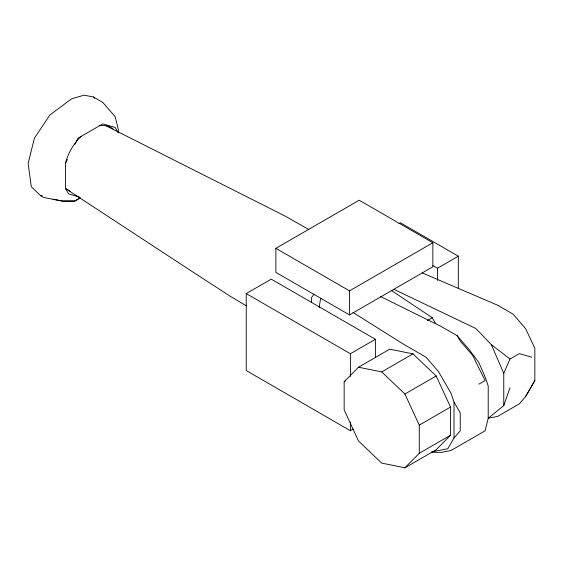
<?xml version="1.0" encoding="UTF-8"?>
<svg xmlns="http://www.w3.org/2000/svg" width="563" height="563" viewBox="0 0 563 563"><rect width="100%" height="100%" fill="white"/><g stroke="black" fill="none" stroke-linecap="round" stroke-linejoin="round"><path stroke-width="0.84" d="M319.151 307.525L320.368 299.798L321.191 298.362M431.638 452.314L441.589 452.314L450.928 450.527L485.116 430.794L488.22 418.232L503.765 405.656L509.994 387.724M503.765 405.656L503.765 373.36L509.987 359.004L519.311 353.62L531.732 357.216M79.341 197.001L68.566 193.89L65.463 188.499L65.463 163.376L67.405 159.456M74.795 144.536L77.905 138.259L102.755 123.909L115.183 127.491L118.293 132.875M380.447 296.469L441.589 326.709L457.121 335.682L469.563 350.052L478.895 362.607L485.102 376.957L488.212 385.936L488.22 418.232L497.551 416.43L519.311 403.868L525.525 396.697L534.85 380.546L534.85 348.251L525.511 328.503L513.076 314.14L497.544 305.174L422.088 272.851M352.931 312.423L404.297 344.655L426.05 357.216L438.486 371.58L450.928 393.122L454.024 402.081L460.252 412.862L460.252 430.786L454.024 437.965L447.81 448.732L431.701 451.829M525.525 396.697L534.85 380.546M313.915 294.217L311.423 297.813L311.423 302.204M344.155 381.742L358.497 367.224L389.751 349.18L412.96 353.874L436.17 375.978L450.52 407.063L450.52 435.241L436.17 449.76L404.917 467.804L381.707 463.11L358.497 441.005L344.155 409.92L344.155 381.742L345.64 380.884M404.917 467.804L419.266 453.285L450.52 435.241M80.03 198.028L74.78 201.061L62.345 201.061L53.021 199.267M80.305 197.873L74.78 201.061L62.345 201.061L43.703 197.472L40.592 195.678L31.268 186.712L28.15 163.39L34.371 138.259L49.917 114.929L71.67 98.771L84.098 95.196L93.423 96.984L102.755 102.375L115.183 116.724L118.3 129.286L118.3 132.474M275.856 248.325L359.194 200.21L432.863 242.744L432.863 266.799L349.524 314.914L275.856 272.386L275.856 248.325L349.524 290.86L432.863 242.744M353.43 428.964L350.404 430.716L246.228 370.567L246.228 293.583L271.232 279.149L375.401 339.292L375.401 357.667M398.928 223.624L400.413 222.758L458.324 256.193L458.324 288.566M432.975 265.616L437.486 268.227L458.324 256.193M246.228 293.583L350.404 353.733L375.401 339.292M427.254 320.636L432.271 317.736L435.375 323.113M358.497 367.224L381.707 371.918L412.96 353.874M381.707 371.918L404.917 394.023L436.17 375.978M478.895 384.149L485.116 380.56L472.667 355.422L460.231 341.065L457.121 335.682M419.266 453.285L419.266 425.107L450.52 407.063M40.592 195.678L42.253 195.678M393.826 289.291L475.791 328.482L491.337 344.647L509.987 359.004M105.865 125.697L285.145 216.086L308.82 229.514M70.579 191.462L65.456 188.506L196.691 274.519L230.506 296.434L246.39 305.85M391.883 290.818L432.271 317.736M93.423 96.984L94.668 98.18M404.917 394.023L419.266 425.107M491.337 344.647L503.765 373.36M454.024 402.081L454.024 437.965M437.486 268.227L437.486 280.473M350.404 353.733L350.404 376.478M350.404 421.969L350.404 430.716M349.524 290.86L349.524 314.914M65.456 163.383A34.758 20.064 -60 0 1 81.002 136.457M99.651 125.69A44.568 25.729 -60 0 1 113.43 129.265"/></g></svg>
